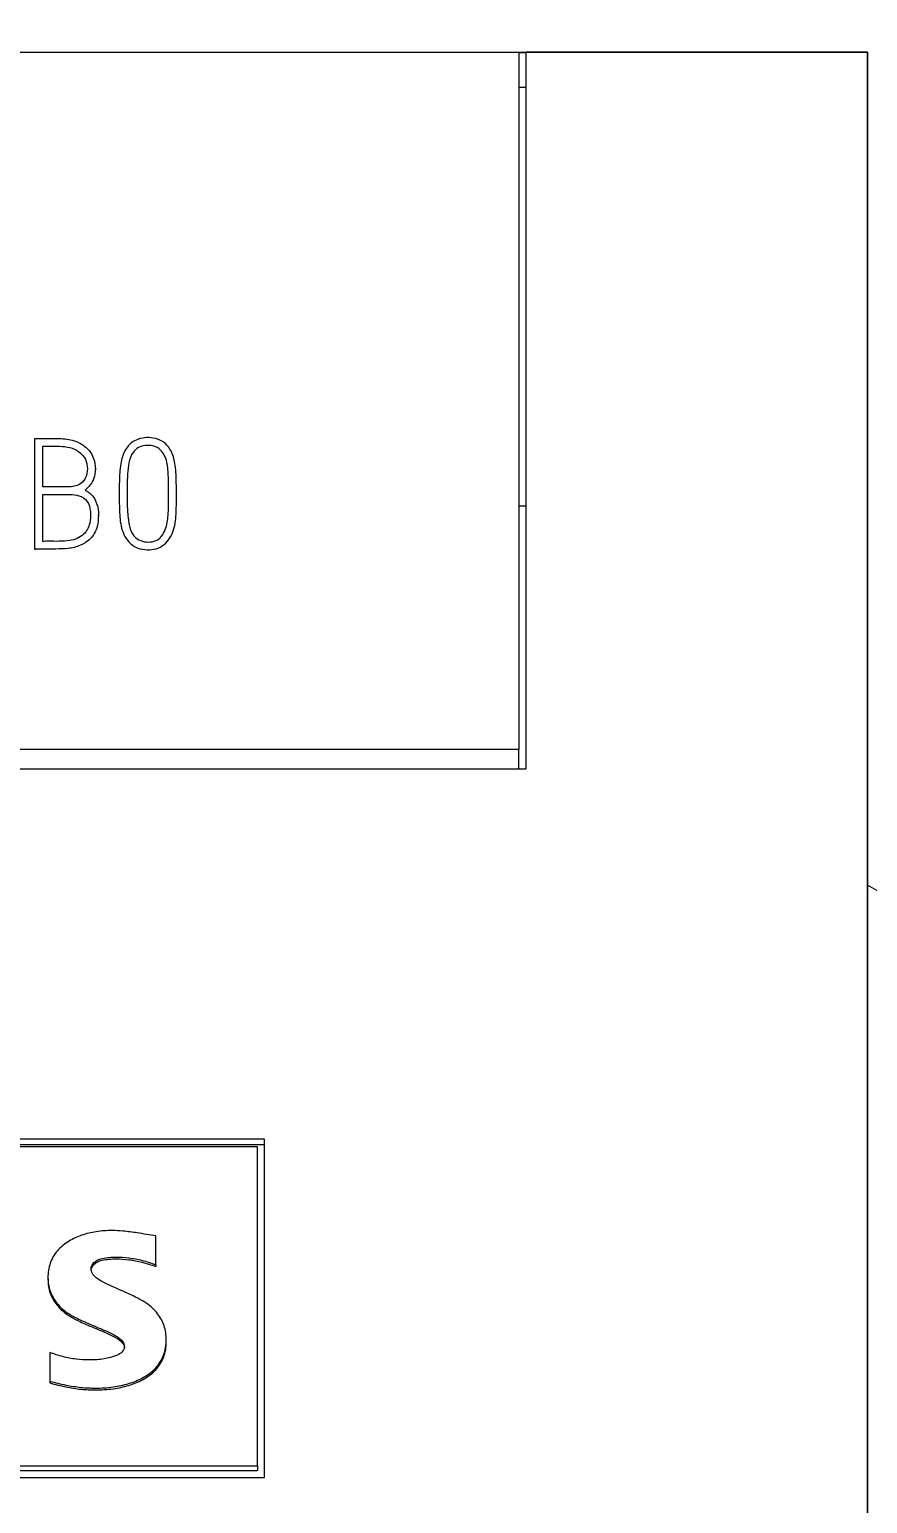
# Model space of a CAD drawing. Header units: millimetres. Extents: x 4134 to 7422, y 1400 to 3585.
# Drawn here: x 5134.23 to 5146.25, y 3066.97 to 3088.11 of the extents above; entities that cross this region are included whole.
import ezdxf
from ezdxf.enums import TextEntityAlignment as Align

# ---------------------------------------------------------------- set-up
doc = ezdxf.new("R2010")
doc.units = ezdxf.units.MM
doc.layers.add('000-PI-Oprema', color=30, linetype='Continuous', lineweight=5)
doc.styles.add('PI0', font='isocpeur.ttf', dxfattribs={"width": 0.9})

# ---------------------------------------------------------------- blocks, each defined once
blk = doc.blocks.new('IM 155-5 PN ST - 6ES7155-5AA01-0AB0')
at = {"color": 0, "linetype": 'ByBlock', "lineweight": 0, "ltscale": 0.25}
blk.add_lwpolyline([(0, 147.007), (34.8, 147.007), (34.8, 0), (0, 0), (0, 147.007)], dxfattribs=at)
at = {"layer": '000-PI-Oprema', "color": 0, "linetype": 'ByBlock', "lineweight": 0}
for p, q in [((29.8, 147), (5, 147)), ((29.8, 147), (29.9, 147)), ((29.8, 147), (29.8, 137.006)), ((34.8, 147.007), (29.9, 147.007)), ((29.9, 146.5), (29.8, 146.5)), ((22.857, 139.881), (22.857, 141.466)), ((22.971, 140.773), (22.971, 141.354)), ((23.726, 141.022), (23.726, 141.035)), ((22.971, 139.991), (22.971, 140.663)), ((24.069, 140.712), (24.069, 140.699)), ((24.888, 140.68), (24.888, 140.693)), ((23.77, 140.356), (23.77, 140.369)), ((29.8, 140.5), (29.9, 140.5)), ((22.857, 139.881), (22.857, 139.869)), ((29.8, 137.006), (5, 137.006)), ((29.8, 136.726), (29.8, 137.006)), ((29.9, 136.726), (4.9, 136.726)), ((26.15, 131.42), (8.65, 131.42)), ((8.65, 131.341), (26.15, 131.341)), ((26.05, 131.31), (8.75, 131.31)), ((26.05, 126.735), (26.05, 131.31)), ((24.591, 129.62), (24.591, 130.032)), ((24.591, 129.62), (24.591, 129.594)), ((23.046, 129.439), (23.046, 129.413)), ((24.743, 128.514), (24.743, 128.54)), ((23.073, 128.362), (23.073, 127.95)), ((23.073, 127.95), (23.073, 127.924)), ((8.75, 126.735), (26.05, 126.735)), ((8.75, 126.667), (26.05, 126.667)), ((26.05, 126.735), (26.05, 126.667)), ((8.65, 126.567), (26.15, 126.567))]:
    blk.add_line(p, q, dxfattribs=at)
for points, knots in [([(29.9, 147.007), (29.9, 145.414), (29.9, 141.989), (29.9, 138.561), (29.9, 136.726)], [0, 0, 0, 0, 0.464934, 1, 1, 1, 1]), ([(34.8, 8.007), (34.8, 8.859), (34.8, 10.524), (34.8, 12.857), (34.8, 14.973), (34.8, 17.743), (34.8, 21.643), (34.8, 27.557), (34.8, 37.017), (34.8, 50.127), (34.8, 67.357), (34.8, 85.999), (34.8, 103.048), (34.8, 118.245), (34.8, 128.598), (34.8, 136.94), (34.8, 141.966), (34.8, 145.414), (34.8, 147.007)], [0, 0, 0, 0, 0.018357, 0.035822, 0.050221, 0.063898, 0.09543, 0.134182, 0.191169, 0.299064, 0.416456, 0.562341, 0.701008, 0.784589, 0.890964, 0.925157, 0.965428, 1, 1, 1, 1]), ([(22.857, 141.466), (22.917, 141.466), (23.035, 141.465), (23.223, 141.47), (23.407, 141.45), (23.567, 141.37), (23.677, 141.253), (23.729, 141.105), (23.727, 140.964), (23.681, 140.827), (23.622, 140.76), (23.579, 140.727)], [0, 0, 0, 0, 0.121643, 0.243286, 0.387149, 0.495953, 0.606289, 0.707943, 0.813996, 0.893419, 1, 1, 1, 1]), ([(24.555, 141.472), (24.598, 141.464), (24.703, 141.431), (24.822, 141.298), (24.879, 141.089), (24.888, 140.856), (24.888, 140.601), (24.887, 140.347), (24.847, 140.091), (24.676, 139.877), (24.441, 139.857), (24.231, 139.928), (24.102, 140.115), (24.069, 140.371), (24.069, 140.625), (24.068, 140.879), (24.082, 141.113), (24.142, 141.298), (24.257, 141.432), (24.405, 141.482), (24.513, 141.479), (24.555, 141.472)], [0, 0, 0, 0, 0.03125, 0.078125, 0.125, 0.1875, 0.25, 0.3125, 0.375, 0.4375, 0.5, 0.53125, 0.59375, 0.65625, 0.71875, 0.78125, 0.84375, 0.890625, 0.921875, 0.96875, 1, 1, 1, 1]), ([(22.971, 141.354), (23.011, 141.354), (23.091, 141.353), (23.222, 141.356), (23.358, 141.344), (23.493, 141.284), (23.594, 141.176), (23.62, 141.034), (23.598, 140.91), (23.514, 140.797), (23.371, 140.767), (23.218, 140.775), (23.088, 140.773), (23.002, 140.773), (22.971, 140.773)], [0, 0, 0, 0, 0.075119, 0.150238, 0.243458, 0.327043, 0.420084, 0.508122, 0.586774, 0.652623, 0.758792, 0.840224, 0.940646, 1, 1, 1, 1]), ([(24.343, 141.335), (24.374, 141.352), (24.462, 141.371), (24.611, 141.361), (24.74, 141.218), (24.776, 140.988), (24.776, 140.708), (24.778, 140.427), (24.752, 140.183), (24.64, 139.983), (24.434, 139.97), (24.232, 140.067), (24.192, 140.305), (24.181, 140.536), (24.182, 140.75), (24.184, 140.942), (24.201, 141.117), (24.247, 141.254), (24.312, 141.319), (24.343, 141.335)], [0, 0, 0, 0, 0.03125, 0.078125, 0.125, 0.1875, 0.28125, 0.375, 0.4375, 0.5, 0.5625, 0.59375, 0.6875, 0.75, 0.8125, 0.875, 0.921875, 0.96875, 1, 1, 1, 1]), ([(23.579, 140.727), (23.624, 140.703), (23.701, 140.643), (23.768, 140.491), (23.774, 140.328), (23.748, 140.155), (23.656, 140.013), (23.505, 139.922), (23.338, 139.882), (23.16, 139.881), (23.001, 139.881), (22.899, 139.881), (22.857, 139.881)], [0, 0, 0, 0, 0.087245, 0.182386, 0.294261, 0.388065, 0.503014, 0.594491, 0.706423, 0.813857, 0.922444, 1, 1, 1, 1]), ([(22.971, 140.663), (23.014, 140.663), (23.114, 140.663), (23.243, 140.662), (23.374, 140.664), (23.496, 140.657), (23.626, 140.571), (23.661, 140.412), (23.658, 140.245), (23.565, 140.065), (23.38, 139.996), (23.207, 139.99), (23.078, 139.992), (22.999, 139.991), (22.971, 139.991)], [0, 0, 0, 0, 0.07271, 0.168911, 0.218691, 0.29369, 0.373088, 0.460898, 0.555952, 0.657986, 0.781995, 0.867536, 0.95134, 1, 1, 1, 1]), ([(24.591, 130.032), (24.503, 130.047), (24.347, 130.074), (24.14, 130.101), (23.942, 130.114), (23.742, 130.099), (23.532, 130.05), (23.339, 129.962), (23.174, 129.832), (23.065, 129.644), (23.036, 129.438), (23.066, 129.236), (23.169, 129.058), (23.304, 128.937), (23.461, 128.85), (23.637, 128.769), (23.833, 128.691), (24.002, 128.614), (24.108, 128.543), (24.153, 128.456), (24.124, 128.374), (24.046, 128.32), (23.951, 128.289), (23.848, 128.268), (23.746, 128.256), (23.613, 128.251), (23.448, 128.261), (23.258, 128.298), (23.134, 128.338), (23.073, 128.362)], [0, 0, 0, 0, 0.057583, 0.102541, 0.134994, 0.185598, 0.231448, 0.274046, 0.321533, 0.365446, 0.411849, 0.454176, 0.496026, 0.542215, 0.569844, 0.611753, 0.668087, 0.705885, 0.732039, 0.749567, 0.764924, 0.783472, 0.80902, 0.829572, 0.851491, 0.87493, 0.915975, 0.95744, 1, 1, 1, 1]), ([(23.073, 127.95), (23.149, 127.929), (23.297, 127.892), (23.516, 127.858), (23.743, 127.846), (23.973, 127.86), (24.201, 127.908), (24.413, 127.993), (24.597, 128.123), (24.721, 128.32), (24.753, 128.536), (24.724, 128.745), (24.624, 128.927), (24.491, 129.052), (24.337, 129.139), (24.164, 129.223), (23.971, 129.304), (23.804, 129.383), (23.698, 129.458), (23.651, 129.558), (23.701, 129.67), (23.847, 129.722), (24.018, 129.733), (24.21, 129.721), (24.4, 129.684), (24.527, 129.644), (24.591, 129.62)], [0, 0, 0, 0, 0.051177, 0.098821, 0.143351, 0.197996, 0.24762, 0.293548, 0.344848, 0.391383, 0.440309, 0.484046, 0.526614, 0.57274, 0.600034, 0.641579, 0.697513, 0.73523, 0.761625, 0.77983, 0.802755, 0.831617, 0.874986, 0.914128, 0.955604, 1, 1, 1, 1]), ([(23.665, 129.531), (23.665, 129.565), (23.703, 129.645), (23.847, 129.696), (24.018, 129.707), (24.21, 129.695), (24.4, 129.658), (24.527, 129.617), (24.591, 129.594)], [0, 0, 0, 0, 0.099403, 0.231182, 0.429201, 0.607916, 0.797292, 1, 1, 1, 1]), ([(23.046, 129.412), (23.046, 129.41), (23.046, 129.342), (23.066, 129.209), (23.169, 129.032), (23.304, 128.911), (23.461, 128.824), (23.637, 128.743), (23.833, 128.665), (24.002, 128.588), (24.108, 128.517), (24.142, 128.451), (24.142, 128.423), (24.142, 128.423)], [0, 0, 0, 0, 0.00443, 0.128976, 0.252123, 0.388036, 0.469334, 0.592651, 0.758417, 0.869639, 0.946597, 0.998175, 1, 1, 1, 1]), ([(23.073, 127.924), (23.149, 127.903), (23.297, 127.866), (23.516, 127.831), (23.743, 127.82), (23.973, 127.834), (24.201, 127.882), (24.413, 127.967), (24.597, 128.097), (24.721, 128.292), (24.743, 128.439), (24.743, 128.513)], [0, 0, 0, 0, 0.116464, 0.224888, 0.326227, 0.450584, 0.563514, 0.668033, 0.784777, 0.890676, 1, 1, 1, 1])]:
    blk.add_open_spline(points, degree=3, knots=knots, dxfattribs=at)
blk.add_open_spline([(26.15, 126.567), (26.15, 128.185), (26.15, 129.803), (26.15, 131.42)], degree=3, dxfattribs=at)
blk = doc.blocks.new('S7-1500 AI HS - 6ES7531-7NF10-0AB0')
at = {"layer": '000-PI-Oprema', "color": 0, "linetype": 'ByBlock', "lineweight": 0}
blk.add_open_spline([(0, 147), (0, 145.915), (0, 142.31), (0, 138.328), (0, 135.43), (0, 135.056)], degree=3, knots=[0, 0, 0, 0, 0.272684, 0.906013, 1, 1, 1, 1], dxfattribs=at)
blk.add_open_spline([(4.278, 132.586), (2.852, 133.409), (1.426, 134.232), (0, 135.056)], degree=3, dxfattribs=at)

msp = doc.modelspace()

# ---------------------------------------------------------------- block references
at = {"layer": '000-PI-Oprema', "color": 0, "linetype": 'ByBlock', "lineweight": 0}
for name, p in [('IM 155-5 PN ST - 6ES7155-5AA01-0AB0', (5111.448, 2940.778)), ('S7-1500 AI HS - 6ES7531-7NF10-0AB0', (5146.248, 2940.785))]:
    msp.add_blockref(name, p, dxfattribs=at)

# ---------------------------------------------------------------- texts
at = {"color": 0, "linetype": 'ByBlock', "lineweight": 0, "style": 'PI0', "width": 0.9}
msp.add_text('-A500', height=20, rotation=45, dxfattribs=at).set_placement((5134.748, 3112.174), align=Align.MIDDLE)

doc.saveas('drawing.dxf')
